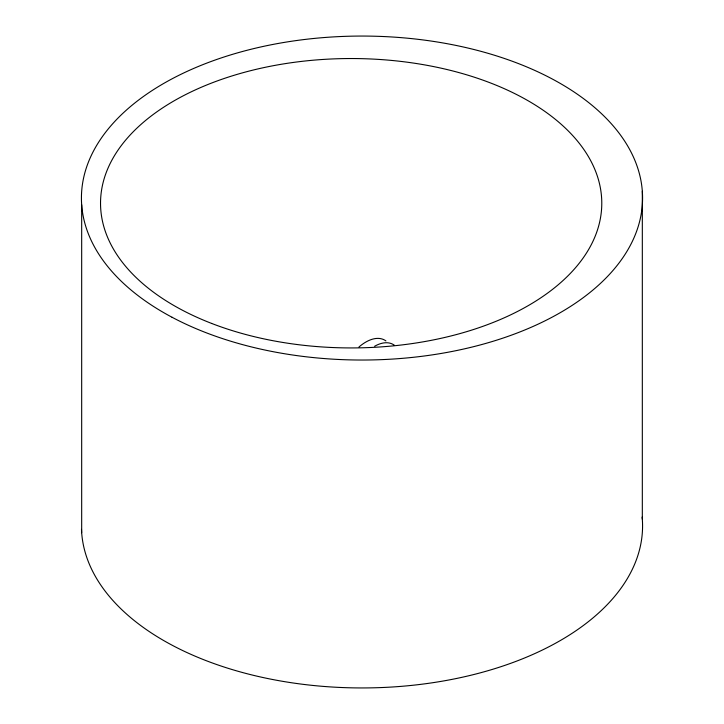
<?xml version="1.0" encoding="UTF-8"?>
<svg xmlns="http://www.w3.org/2000/svg" width="724" height="724" viewBox="0 0 724 724"><rect width="100%" height="100%" fill="white"/><g stroke="black" fill="none" stroke-linecap="round" stroke-linejoin="round"><path stroke-width="1.09" d="M642.324 191.299L642.324 519.217M81.676 204.783L81.676 532.701M642.143 517.063A280.568 161.986 0 0 1 372.67 687.827A280.568 161.986 0 0 1 81.495 529.38M358.968 346.977A46.472 24.381 -62.9 0 1 385.91 340.913M374.616 346.253A46.472 24.381 -62.9 0 1 394.399 345.257M172.041 317.257A280.568 161.986 0 0 0 635.799 233.418A280.568 161.986 0 0 0 278.17 43.458A280.568 161.986 0 0 0 172.041 317.257M211.634 323.429A250.613 144.691 0 0 0 601.219 212.901A250.613 144.691 0 0 0 240.63 73.368A250.613 144.691 0 0 0 211.634 323.429"/></g></svg>
